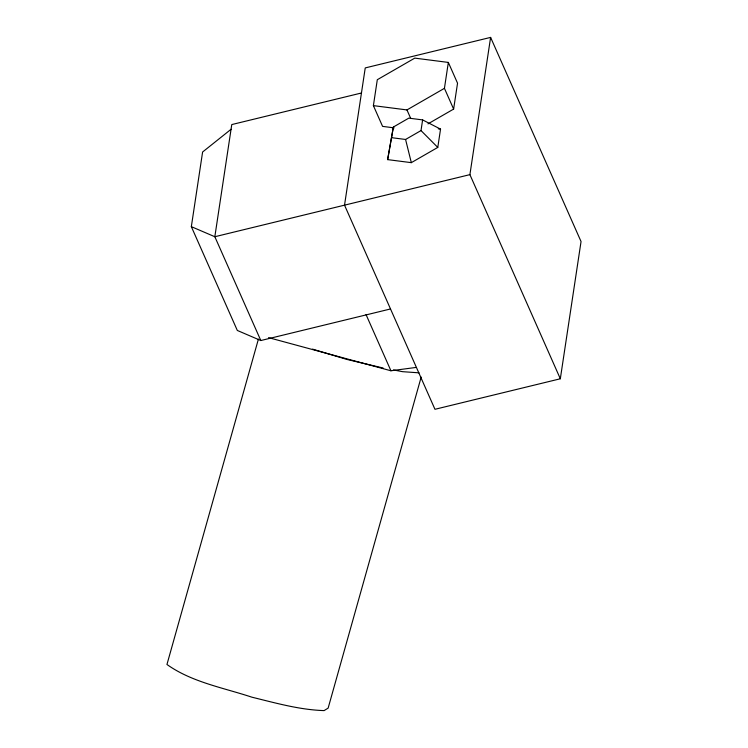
<?xml version="1.0" encoding="UTF-8"?>
<svg xmlns="http://www.w3.org/2000/svg" width="748" height="748" viewBox="0 0 748 748"><rect width="100%" height="100%" fill="white"/><g stroke="black" fill="none" stroke-linecap="round" stroke-linejoin="round"><path stroke-width="1.12" d="M390.512 308.961L260.818 340.536L237.322 330.457L191.338 226.653L202.605 152.003L231.057 129.282M394.159 127.871L382.583 126.384L373.392 105.627L377.301 79.718L414.775 58.12L448.342 62.421L457.542 83.187L453.625 109.086L427.987 123.869M387.632 159.623L393.364 127.029L408.801 118.137L422.62 119.904L440.544 129.124L437.776 147.412L411.325 162.653L387.632 159.623L393.364 127.029M391.756 137.697L405.575 139.465L421.012 130.573L422.62 119.904M453.625 109.086L444.434 88.329L448.342 62.421M560.327 378.778L469.903 174.639L490.613 37.4L365.239 67.918L344.529 205.158L434.962 409.296L560.327 378.778L581.046 241.539L490.613 37.4M258.425 339.059L166.954 664.476C191.825 682.232 223.325 687.702 251.917 697.192C275.675 702.989 299.499 709.824 324.09 710.6L328.138 708.122L421.18 377.095M373.392 105.627L406.959 109.928L444.434 88.329M361.462 92.995L231.768 124.57L214.835 236.733L260.818 340.536M469.903 174.639L214.835 236.733L191.338 226.653M268.541 337.629L390.933 370.774L416.112 367.427M419.03 372.841L402.564 371.672L393.401 369.942M438.281 128.834L440.544 129.124M383.088 367.997L346.857 359.433L312.533 349.12M421.012 130.573L437.776 147.412M406.959 109.928L410.633 118.231M366.024 314.534L390.933 370.774M405.575 139.465L411.325 162.653"/></g></svg>
